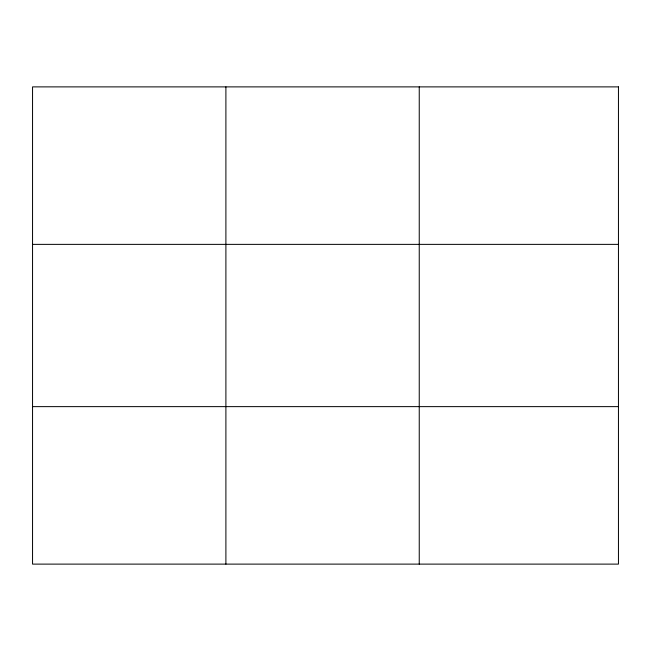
<?xml version="1.0" encoding="UTF-8"?>
<svg xmlns="http://www.w3.org/2000/svg" width="651" height="651" viewBox="0 0 651 651"><rect width="100%" height="100%" fill="white"/><g stroke="black" fill="none" stroke-linecap="round" stroke-linejoin="round"><path stroke-width="0.98" d="M225.897 86.884L225.897 564.116M419.244 86.884L419.244 564.116M32.55 244.369L618.45 244.369M32.55 406.631L618.45 406.631M618.45 86.884L618.45 564.116L32.55 564.116L32.55 86.884L618.45 86.884"/></g></svg>
